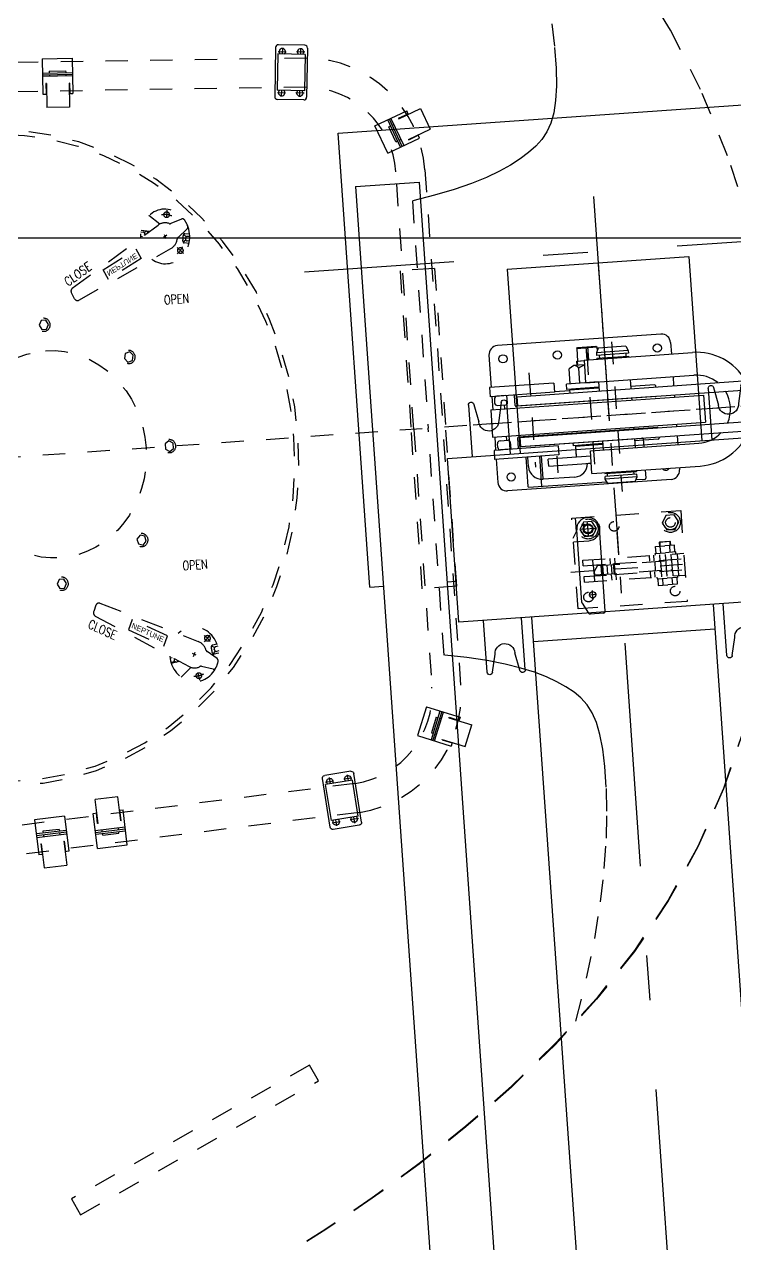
# Model space of a CAD drawing. Header units: millimetres. Extents: x -4 to 3776, y -4 to 4079.
# Drawn here: x 471.82 to 475, y 392.61 to 398.05 of the extents above; entities that cross this region are included whole.
import ezdxf
from ezdxf import colors
from ezdxf.entities.mleader import LeaderData, LeaderLine
from ezdxf.math import Vec2, Vec3

# ---------------------------------------------------------------- set-up
doc = ezdxf.new("R2010")
doc.units = ezdxf.units.MM
for name, pattern in [('ACAD_ISO02W100', [15, 12, -3]), ('CEN1', [2, 1, -0.4, 0.2, -0.4]), ('CENTER', [2, 1.25, -0.25, 0.25, -0.25]), ('CENTER2', [1.125, 0.75, -0.125, 0.125, -0.125]), ('HIDDEN2', [0.1875, 0.125, -0.0625]), ('PHANTOM', [2.5, 1.25, -0.25, 0.25, -0.25, 0.25, -0.25])]:
    doc.linetypes.add(name, pattern=pattern)
for name, color, linetype in [('03-input', 3, 'Continuous'), ('05-center', 6, 'CEN1'), ('BK_kedu', 255, 'Continuous')]:
    doc.layers.add(name, color=color, linetype=linetype)
doc.styles.add('ROMANC', font='ROMANC.shx', dxfattribs={"width": 0.8, "bigfont": 'HZDX.shx'})
doc.styles.get("Standard").update_dxf_attribs({"font": 'arial.ttf'})

# ---------------------------------------------------------------- blocks, each defined once
blk = doc.blocks.new('pipe support-p')
at = {"layer": '03-input', "color": 0, "linetype": 'Continuous'}
for p, q in [((-30, 32), (-30, 3)), ((-27, 35), (27, 35)), ((-26.8465131942321, 27.5), (-20, 27.5)), ((-22.5, 32.16772810541443), (-22.5, 23.20107844975428)), ((-20, 32.5), (-20, 2.5)), ((-20, 32.5), (20, 32.5)), ((20, 32.5), (20, 2.5)), ((26.84651319423574, 27.5), (20, 27.5)), ((22.5, 32.16772810541443), (22.5, 23.20107844975428)), ((30, 32), (30, 3)), ((-27, 0), (27, 0)), ((-26.8465131942321, 7.5), (-20, 7.5)), ((-22.5, 2.832271894585574), (-22.5, 11.798921550253)), ((-20, 2.5), (20, 2.5)), ((26.84651319423574, 7.5), (20, 7.5)), ((22.5, 2.832271894585574), (22.5, 11.798921550253))]:
    blk.add_line(p, q, dxfattribs=at)
for centre, radius, start, end in [((-27, 32), 3, 90, 180), ((-22.5, 27.5), 3.5, 44.41530859717057, 315.5846914028294), ((22.5, 27.5), 3.5, 224.4153085971706, 135.5846914028294), ((27, 32), 3, 0, 90), ((-27, 3), 3, 180, 270), ((-22.5, 7.5), 3.5, 44.41530859717057, 315.5846914028294), ((22.5, 7.5), 3.5, 224.4153085971706, 135.5846914028294), ((27, 3), 3, 270, 0)]:
    blk.add_arc(centre, radius, start, end, dxfattribs=at)
blk = doc.blocks.new('A$C4EFE2257')
at = {"layer": '03-input', "color": 0, "linetype": 'Continuous'}
for p, q in [((4.00000084621206, 27.13407377918156), (4.00000084621206, 53.63284314425255)), ((29.00000084621206, 53.63284314425255), (4.00000084621206, 53.63284314425255)), ((29.00000084621206, 27.13407377918156), (29.00000084621206, 53.63284314425255)), ((8.462120604235679e-07, 38.70726038193425), (4.00000084621206, 38.70726038193425)), ((8.462120604235679e-07, -5.991061698296107e-06), (8.462120604235679e-07, 38.70726038193425)), ((3.50000084621206, 27.13407377918156), (3.50000084621206, 38.70726038193425)), ((4.00000084621206, 27.13407377918156), (3.50000084621206, 27.13407377918156)), ((29.00000084621206, 38.70726038193425), (33.00000084621206, 38.70726038193425)), ((29.50000084621206, 27.13407377918065), (29.00000084621206, 27.13407377918065)), ((29.50000084621206, 27.13407377918065), (29.50000084621206, 38.70726038193425)), ((33.00000084621206, -5.991061698296107e-06), (33.00000084621206, 38.70726038193425)), ((33.00000084621206, 19.49998023818989), (8.462120604235679e-07, 19.49998023818989)), ((8.462120604235679e-07, 17.58276871538692), (33.00000084621183, 17.58276871538692)), ((8.462120604235679e-07, 15.58276871538692), (33.00000084621183, 15.58276871538692)), ((7.50000084621206, 17.58276871538692), (7.500000846211833, 19.49998023818989)), ((7.500000846211833, 13.58276871538692), (7.500000846211833, 15.58276871538692)), ((7.500000846211833, 13.58276871538692), (25.50000084621183, 13.58276871538692)), ((25.50000084621183, 17.58276871538692), (25.50000084621183, 19.49998023818989)), ((25.50000084621183, 13.58276871538692), (25.50000084621183, 15.58276871538692)), ((8.462120604235679e-07, -5.991061698296107e-06), (33.00000084621206, -5.991061698296107e-06))]:
    blk.add_line(p, q, dxfattribs=at)
blk = doc.blocks.new('hook-b')
at = {"layer": '03-input', "color": 0, "linetype": 'Continuous'}
for p, q in [((192.314045532672, 85), (12.31404134821423, 85)), ((192.3140455326757, 84.99999999999636), (12.31404134821423, 84.99999999999636)), ((2.314041348214232, 74.99999999999636), (2.314041348214232, 39.50000000000182)), ((98.97912000494034, 75.8499999999949), (99.97912000494034, 76.8499999999949)), ((98.97912000494034, 75.8499999999949), (98.97912000494034, 61.84999999999854)), ((98.97912000494034, 75.8499999999949), (121.0207505652834, 75.8499999999949)), ((99.97912000494034, 76.8499999999949), (120.0207505652834, 76.84999999999854)), ((108.9999352851119, 76.8499999999949), (108.9999352851119, 62.49999999999272)), ((110.9999352851119, 76.84999999999854), (110.9999352851119, 62.49999999999454)), ((120.0207505652834, 76.84999999999854), (121.0207505652834, 75.84999999999854)), ((122.629296683328, 74.49999999999636), (120.2292966833302, 69.50000000000182)), ((120.2292966833302, 69.50000000000182), (120.2292966833302, 66.5)), ((155.2292966833302, 69.50000000000182), (120.2292966833302, 69.50000000000182)), ((121.0207505652834, 75.84999999999854), (121.0207505652834, 71.14886225407281)), ((152.8292966833287, 74.49999999999818), (122.6292966833316, 74.49999999999818)), ((152.8292966833287, 74.49999999999818), (155.2292966833302, 69.50000000000182)), ((155.2292966833302, 69.50000000000182), (155.2292966833302, 66.50000000000182)), ((202.3140455326757, 74.99999999999636), (202.3140455326757, 62.49999999999454)), ((94.41147801698753, 57.14991900137647), (89.21532559428306, 54.14991900137647)), ((89.21532559428306, 37.49991900137684), (89.21532559428306, 54.14991900137647)), ((106.1060190200842, 57.14991900137466), (94.41147801698753, 57.14991900137466)), ((97.99993528511186, 61.84999999999854), (106.1060190200842, 61.84999999999854)), ((97.99993528511186, 57.14991900137466), (97.99993528511186, 61.84999999999854)), ((98.99993528511186, 57.14991900137466), (98.99993528511186, 61.84999999999854)), ((99.60763043969564, 37.49991900137502), (99.60763043969564, 54.14991900137647)), ((99.99993528511186, 61.84999999999854), (106.1060190200878, 61.84999999999854)), ((106.1060190200878, 62.49999999999454), (225.4093379683509, 62.49999999999818)), ((106.1060190200878, 62.49999999999454), (106.1060190200878, 37.49999999999818)), ((155.2292966833302, 66.50000000000182), (120.2292966833302, 66.5)), ((120.2292966833265, 63.49999999999818), (120.2292966833229, 62.49999999999454)), ((120.2292966833265, 63.49999999999818), (155.2292966833302, 63.49999999999091)), ((123.0392199801172, 66.50000000000364), (123.0392199801172, 63.50000000000182)), ((152.2292966833302, 66.50000000000364), (152.2292966833302, 63.50000000000182)), ((155.2292966833302, 63.50000000000182), (155.2292966833302, 62.49999999999636)), ((71.32318699267125, 39.50000000000182), (0.5266343605726433, 39.50000000000364)), ((0.5266343605726433, 39.50000000000364), (0.5266343605726433, 29.50000000000364)), ((71.32318699267125, 29.5), (0.5266343605726433, 29.50000000000364)), ((2.314041348214232, 29.50000000000182), (2.314041348214232, 15)), ((17.37719708510849, 29.50000000000364), (7.833262738447957, 29.50000000000364)), ((18.89704404769509, 21.50000000000364), (18.89704404769509, 29.50000000000364)), ((27.31404134821423, 18.00000000000364), (27.31404134821787, 29)), ((29.81404134822151, 27.5), (303.3312953662753, 27.5)), ((29.81404134822151, 27.5), (29.81404134821787, 17.50000000000182)), ((71.32318699267125, 39.50000000000182), (71.32318699266762, 29.5)), ((87.99993528511186, 29.99999999999818), (71.32318699266762, 29.99999999999818)), ((120.2292966833156, 37.49991900137502), (84.99993528511186, 37.49991900137684)), ((84.99993528511186, 31.49991900137502), (84.99993528511186, 37.49991900137502)), ((120.229296683312, 31.49991900137684), (84.99993528511186, 31.49991900137684)), ((120.2292966833083, 30.49999999999818), (87.99993528511186, 30.49999999999636)), ((87.99993528511186, 30.49999999999636), (87.99993528511186, 27.49999999999636)), ((93.99993528511186, 31.49991900137684), (120.2292966833083, 31.49991900137684)), ((93.99993528511186, 31.49991900137684), (93.9999352851155, 30.49999999999818)), ((106.1060190200878, 37.49999999999818), (225.4093379683509, 37.5)), ((120.2292966833156, 37.49999999999818), (120.2292966833083, 27.5)), ((155.2292966833229, 37.49999999999818), (155.2292966833193, 27.5)), ((181.3140413482179, 30), (155.2292966833229, 30)), ((182.3140413482179, 29), (182.3140413482142, 27.5)), ((202.3140455326757, 37.49999999999818), (202.3140455326757, 27.50000000000182)), ((303.3312953662753, 27.5), (303.3312953662753, 17.5)), ((-3.637978807091713e-12, 15), (234.3879185086298, 15)), ((-3.637978807091713e-12, 15), (0, -14.99999999999818)), ((4.833262738447957, 26.50000000000364), (4.833262738440681, 22.50000000000364)), ((7.833262738440681, 19.50000000000364), (16.89704404769509, 19.50000000000364)), ((15.08678740672622, 19.50000000000364), (15.08678740672622, 15)), ((181.3140413482142, 17), (28.31404134821423, 17.00000000000364)), ((181.3140413482142, 17), (28.31404134821423, 17.00000000000364)), ((29.81404134821787, 17.50000000000182), (303.3312953662753, 17.5)), ((155.2292966833193, 17.50000000000364), (155.2292966833193, 15.00000000000182)), ((202.3140455326757, 17.50000000000182), (202.3140455326757, 15.00000000000182)), ((234.3879185086298, 15), (234.3879185086298, -15)), ((0, -14.99999999999818), (234.3879185086298, -15)), ((2.314041348214232, -14.99999999999818), (2.314041348214232, -29.5)), ((4.833262738447957, -26.50000000000364), (4.833262738440681, -22.50000000000364)), ((7.833262738440681, -19.50000000000364), (16.89704404769509, -19.50000000000364)), ((15.08678740672985, -14.99999999999818), (15.08678740672985, -19.50000000000182)), ((18.89704404769509, -21.50000000000364), (18.89704404769509, -29.50000000000364)), ((27.31404134821423, -18.00000000000364), (27.31404134821787, -29)), ((181.3140413482142, -17), (28.31404134821423, -17.00000000000364)), ((181.3140413482142, -17), (28.31404134821423, -17.00000000000364)), ((29.81404134822151, -17.50000000000182), (303.3312953662753, -17.49999999999818)), ((29.81404134822151, -17.50000000000182), (29.81404134821787, -27.50000000000364)), ((155.229296683312, -14.99999999999818), (155.2292966833083, -17.49999999999818)), ((202.3140455326757, -14.99999999999818), (202.3140455326757, -17.5)), ((303.3312953662753, -17.49999999999818), (303.3312953662753, -27.50000000000182)), ((71.32318699267125, -29.50000000000364), (0.5266343605726433, -29.5)), ((0.5266343605726433, -29.5), (0.5266343605726433, -39.5)), ((71.32318699267125, -39.50000000000182), (0.5266343605726433, -39.50000000000364)), ((2.314041348214232, -39.50000000000364), (2.314041348214232, -65)), ((17.37719708510849, -29.50000000000364), (7.833262738447957, -29.50000000000364)), ((29.81404134821787, -27.50000000000364), (303.3312953662753, -27.50000000000182)), ((34.81404134821787, -39.50000000000364), (34.81404134821787, -71.70000000000073)), ((35.61404134821714, -27.50000000000182), (164.0140413482186, -27.50000000000182)), ((37.06367912231144, -50), (37.06367912231144, -39.50000000000364)), ((49.81404134821787, -39.50000000000364), (49.81404134821787, -72.50000000000182)), ((71.32318699267125, -29.50000000000182), (71.32318699267125, -39.50000000000182)), ((87.99993528511186, -30.50000000000364), (87.99993528511186, -27.50000000000364)), ((120.2292966832792, -30.50000000000364), (87.99993528511186, -30.50000000000364)), ((89.99993528511186, -31.15000000000146), (120.2292966832792, -31.15000000000327)), ((89.99993528511186, -31.15000000000146), (89.99993528511186, -42.15000000000146)), ((89.99993528511186, -31.15000000000146), (89.99993528511186, -43.15000000000146)), ((93.99993528511186, -30.50000000000182), (93.99993528511186, -31.15000000000327)), ((106.1060190200878, -37.5), (225.4093379683618, -37.5)), ((106.1060190200878, -62.50000000000364), (106.1060190200878, -37.5)), ((120.2292966832829, -27.50000000000182), (120.2292966832792, -37.5)), ((155.2292966833083, -27.50000000000182), (155.2292966833083, -37.5)), ((181.3140413482142, -30), (155.2292966833083, -30)), ((164.8140413482179, -28.30000000000109), (164.8140413482179, -37.5)), ((182.3140413482142, -27.50000000000364), (182.3140413482142, -29)), ((202.3140455326757, -27.50000000000364), (202.3140455326757, -37.50000000000182)), ((106.1060190200878, -43.15000000000146), (59.20084918127031, -43.15000000000146)), ((59.20084918127031, -51.15000000000146), (59.20084918127031, -43.15000000000146)), ((59.20084918127031, -51.15000000000146), (106.1060190200915, -51.14999999999964)), ((69.18799789806872, -58.95605574205365), (69.18799789806872, -40.55206994677246)), ((106.1060190200878, -51.15000000000146), (99.99993528511186, -51.15000000000146)), ((87.06367912231144, -65), (52.06367912231144, -65)), ((106.1060190200878, -62.50000000000364), (225.4093379683618, -62.50000000000182)), ((120.2292966832647, -62.50000000000364), (120.2292966832647, -63.5)), ((120.2292966832647, -63.5), (155.2292966832974, -63.49999999999091)), ((120.2292966833302, -69.50000000000182), (120.2292966833302, -66.5)), ((155.2292966833302, -66.50000000000182), (120.2292966833302, -66.5)), ((123.0392199801172, -66.50000000000364), (123.0392199801172, -63.50000000000182)), ((152.2292966833302, -66.50000000000364), (152.2292966833302, -63.50000000000182)), ((155.2292966833011, -62.50000000000364), (155.2292966832974, -63.49999999999091)), ((155.2292966833302, -69.50000000000182), (155.2292966833302, -66.50000000000182)), ((164.8140413482179, -62.50000000000364), (164.8140413482179, -71.70000000000073)), ((202.3140455326757, -62.50000000000364), (202.3140455326757, -65)), ((192.3140455326757, -75), (12.31404134821423, -75)), ((35.61404134821714, -72.50000000000182), (121.6692966833325, -72.50000000000182)), ((122.629296683328, -74.49999999999636), (120.2292966833302, -69.50000000000182)), ((155.2292966833302, -69.50000000000182), (120.2292966833302, -69.50000000000182)), ((152.8292966833287, -74.49999999999818), (122.6292966833316, -74.49999999999818)), ((152.8292966833287, -74.49999999999818), (155.2292966833302, -69.50000000000182)), ((153.7892966833278, -72.50000000000182), (164.0140413482186, -72.50000000000182))]:
    blk.add_line(p, q, dxfattribs=at)
at = {"layer": '03-input', "color": 0, "linetype": 'CENTER'}
for p, q in [((137.7292966833302, 80.45653313166804), (137.7292966833156, -84.23717798167672)), ((109.9999352851119, -52.24775181387304), (109.9999352851119, 77.8246253484831)), ((44.76992344760947, 52.7239251710489), (44.76992344760947, -51.12295016588723)), ((-20.53902839321017, 0), (315.2093335145437, 0))]:
    blk.add_line(p, q, dxfattribs=at)
at = {"layer": '03-input', "color": 0, "linetype": 'ACAD_ISO02W100'}
blk.add_line((51.81404134822151, -39.50000000000364), (51.81404134821787, -72.50000000000182), dxfattribs=at)
at = {"layer": '03-input', "color": 0, "linetype": 'Continuous'}
for centre in [(17.31404134821423, 69.99999999999636), (77.31404134821423, 69.99999999999636), (187.3140455326757, 69.99999999999636), (17.31404134821423, -60)]:
    blk.add_circle(centre, 4.5, dxfattribs=at)
for centre, radius, start, end in [((12.31404134821423, 74.99999999999636), 10, 90, 180), ((192.3140455326757, 74.99999999999636), 10, 0, 90), ((94.41147801698753, 51.14991900137466), 6.000000000000568, 29.99999999995821, 90), ((109.9999352851082, 37.64991900137102), 19.5000000000043, 101.5187155150603, 122.2042275039485), ((225.4093379683618, -1.818989403545856e-12), 62.5, 26.10388113733993, 90), ((7.833262738444319, 26.50000000000364), 3, 90, 180), ((28.31404134821787, 29), 1, 149.9999999998473, 180), ((181.3140413482179, 29), 1, 0, 90), ((225.4093379683618, 0), 37.5, 47.16657193395233, 90), ((7.833262738440681, 22.50000000000364), 3, 180, 270), ((16.89704404769145, 21.50000000000364), 2, 270, 0), ((28.31404134821423, 18.00000000000364), 1, 180, 270), ((181.3140413482142, 18), 1, 270, 330.0000000002223), ((225.4093379683618, 0), 37.5, 332.1818607153156, 27.81813928468435), ((225.4093379683618, -1.818989403545856e-12), 62.5, 343.739795291638, 16.26020470836198), ((7.833262738440681, -22.50000000000364), 3, 90, 180), ((7.833262738444319, -26.50000000000364), 3, 180, 270), ((16.89704404769145, -21.50000000000364), 2, 0, 90), ((28.31404134821423, -18.00000000000364), 1, 90, 180), ((181.3140413482179, -18), 1, 29.99999999995821, 90), ((28.31404134821787, -29.00000000000546), 1, 180, 210.0000000001527), ((164.0140413482186, -28.30000000000109), 0.8, 0, 90), ((181.3140413482142, -29), 1, 270, 0), ((225.4093379683618, 0), 37.5, 270, 312.8334280660476), ((225.4093379683618, -1.818989403545856e-12), 62.5, 270, 333.89611886266), ((52.06367912231144, -50), 15, 180, 270), ((87.06367912231144, -50), 15, 270, 355.603008952782), ((12.31404134821423, -65), 10, 180, 270), ((187.3140455326757, -60), 4.5, 213.7489885960005, 326.2510114039995), ((192.3140455326757, -65), 10, 270, 0), ((35.61404134821714, -71.70000000000073), 0.8, 180, 270), ((164.0140413482186, -71.70000000000073), 0.8, 270, 0)]:
    blk.add_arc(centre, radius, start, end, dxfattribs=at)
blk = doc.blocks.new('牵板A')
at = {"layer": '03-input', "color": 0, "linetype": 'CENTER2'}
for p, q in [((1063.431939478774, 387.9955075684092), (1063.431939478774, 402.0583715288184)), ((1070.954883284302, 395.0269395486129), (1055.908995673247, 395.0269395486129)), ((1067.822259218121, 322.5269395486129), (1059.041619739428, 322.5269395486129)), ((1063.431939478774, 317.9988419130867), (1063.431939478774, 327.0550371841408))]:
    blk.add_line(p, q, dxfattribs=at)
at = {"layer": '03-input', "color": 0, "linetype": 'Continuous'}
for p, q in [((1050.931939478774, 315.0311747086806), (1050.931939478774, 395.0269395486129)), ((1075.931939478774, 303.5269395486129), (1075.931939478774, 395.0269395486129)), ((1051.17099727893, 314.0829750626098), (1057.365585442043, 302.5787399025438)), ((1073.931939478774, 301.5269395486129), (1059.126527641887, 301.5269395486129))]:
    blk.add_line(p, q, dxfattribs=at)
for centre, radius in [((1063.431939478775, 395.0269395486129), 5.5), ((1063.431939478775, 322.5269395486129), 3.5)]:
    blk.add_circle(centre, radius, dxfattribs=at)
for centre, radius, start, end in [((1063.431939478775, 395.0269395486129), 12.5, 7.016477563892661e-15, 180), ((1052.931939478775, 315.0311747086807), 2, 180, 208.3007557660326), ((1059.126527641887, 303.5269395486129), 2, 208.3007557660326, 270), ((1073.931939478775, 303.5269395486129), 2, 270, 7.016477563892661e-15)]:
    blk.add_arc(centre, radius, start, end, dxfattribs=at)
blk = doc.blocks.new('A$C2694431E')
at = {"layer": '03-input', "color": 0, "linetype": 'PHANTOM'}
for p, q in [((5441.325706198579, 1565.083090290951), (2918.902729581925, 1701.584610704158)), ((5438.642622561194, 1533.195772087725), (2916.219645945239, 1669.697292500874)), ((5530.257986195502, 1149.907527091214), (5530.257986195968, 1433.547902702412)), ((5562.257986195851, 1433.54790270247), (5562.257986195851, 1149.907527091331)), ((5276.413707948523, 1409.156089417462), (5275.32705305214, 1401.247726822447)), ((5166.812443628442, 1330.904960151995), (5265.789575023693, 1393.520081099588)), ((5267.5664106576, 1394.461787649489), (5256.285105506657, 1404.497038527334)), ((5291.919707177323, 1398.256072828022), (5279.53699346853, 1394.195026801026)), ((5546.098099238123, 1400.48827501043), (5546.09809923789, 1150.488275010488)), ((5245.537118117907, 1382.528891763941), (5247.8069122507, 1382.143851170491)), ((5246.216277428204, 1387.471618385869), (5248.796631514444, 1387.033895398374)), ((5255.66760130378, 1387.229789665493), (5246.52647943655, 1388.780460247246)), ((5249.942219051765, 1386.289787113259), (5252.518809578847, 1387.763940589852)), ((5255.732043118333, 1387.157464121352), (5255.66760130378, 1387.229789665493)), ((5274.491338915774, 1381.596715917345), (5270.457828984014, 1379.379834103747)), ((5271.476987133501, 1382.729113861453), (5273.472180766053, 1378.247436159523)), ((5296.984670069767, 1386.878965919139), (5286.565358727006, 1378.407652908005)), ((5295.538465171587, 1378.55498622969), (5292.931611955515, 1381.411908677605)), ((5299.471151796868, 1380.96660089487), (5294.338848472922, 1381.837228362332)), ((5172.885934411548, 1317.262460609141), (5277.740127619938, 1366.676308027992)), ((5202.0728065148, 1348.656891147257), (5239.482730364893, 1369.217985884403)), ((5239.482730364893, 1369.217985884403), (5244.391831952846, 1358.190980400017)), ((5295.006948847789, 1374.686762907717), (5291.751622212003, 1372.824281839479)), ((5298.112833176972, 1371.081147651072), (5292.980529852794, 1371.951775118592)), ((5298.732890471583, 1373.504931635223), (5296.152536385343, 1373.94265462266)), ((5299.41204978188, 1378.447658257035), (5296.831695695175, 1378.885381244589)), ((5244.391831952846, 1358.190980400017), (5206.981908103218, 1337.629885662813)), ((5206.981908103218, 1337.629885662813), (5202.0728065148, 1348.656891147257)), ((5168.436833476182, 1319.154853574059), (5165.466288539115, 1325.827401437506)), ((5527.257986195735, 1324.907527091214), (5527.2579861962, 1149.907527091273)), ((5565.257986195502, 1324.907527091214), (5527.257986195735, 1324.907527091214)), ((5565.257986195502, 1324.907527091214), (5565.257986195851, 1149.907527091273)), ((5744.939206686686, 1316.639542895136), (5744.939206686686, 954.6554084930685)), ((5130.167318488355, 1297.98827501043), (5127.569242276833, 1292.988275010488)), ((5127.569242276833, 1292.988275010488), (5130.167318488355, 1287.98827501043)), ((5135.363470911048, 1297.988275010488), (5130.167318488355, 1297.98827501043)), ((5130.167318488355, 1287.98827501043), (5135.363470911165, 1287.98827501043)), ((5137.961547122337, 1292.98827501043), (5135.363470911048, 1297.988275010488)), ((5135.363470911165, 1287.98827501043), (5137.961547122337, 1292.98827501043)), ((5219.777604772709, 1255.333474234212), (5218.432741564582, 1249.756698875979)), ((5218.432741564582, 1249.756698875979), (5222.106976178708, 1245.674215971318)), ((5224.796702595195, 1256.827766687842), (5219.777604772709, 1255.333474234212)), ((5222.106976178708, 1245.674215971318), (5227.126074001193, 1247.168508424889)), ((5228.47093720932, 1252.745283783239), (5224.796702595195, 1256.827766687842)), ((5227.126074001193, 1247.168508424889), (5228.47093720932, 1252.745283783239)), ((5261.01539469976, 1156.26177770237), (5256.515394700109, 1153.375026356371)), ((5256.515394700109, 1153.375026356371), (5256.51539469976, 1147.601523664547)), ((5265.515394699643, 1153.375026356429), (5261.01539469976, 1156.26177770237)), ((5265.515394699876, 1147.601523664547), (5265.515394699643, 1153.375026356429)), ((5256.51539469976, 1147.601523664547), (5261.015394699993, 1144.714772318548)), ((5261.015394699993, 1144.714772318548), (5265.515394699876, 1147.601523664547)), ((5527.257986195851, 974.9075270912726), (5527.2579861962, 1149.907527091273)), ((5530.257986195502, 1149.907527091214), (5530.257986195968, 866.2671514800168)), ((5546.098099237774, 900.488275010488), (5546.09809923789, 1150.488275010488)), ((5562.257986195618, 866.2671514799586), (5562.257986195851, 1149.907527091331)), ((5565.257986195618, 974.9075270912144), (5565.257986195851, 1149.907527091273)), ((5222.106976178824, 1055.302334049717), (5218.432741564466, 1051.219851144997)), ((5218.432741564466, 1051.219851144997), (5219.777604772593, 1045.643075786822)), ((5219.777604772593, 1045.643075786822), (5224.796702595195, 1044.148783333192)), ((5227.126074001193, 1053.808041596028), (5222.106976178824, 1055.302334049717)), ((5224.796702595195, 1044.148783333192), (5228.47093720932, 1048.231266237795)), ((5228.47093720932, 1048.231266237795), (5227.126074001193, 1053.808041596028)), ((5696.501489964081, 1040.745967655384), (5816.50148996443, 1040.745967655326)), ((5696.50148996443, 940.745967655268), (5696.501489964081, 1040.745967655384)), ((5700.501489964081, 1025.94596765528), (5700.501489964081, 1040.745967655268)), ((5816.50148996443, 1040.745967655326), (5816.501489964081, 940.7459676553262)), ((5696.501489964197, 1018.745967655384), (5700.501489964081, 1025.94596765528)), ((5130.167318488355, 1012.988275010488), (5127.569242276833, 1007.98827501043)), ((5127.569242276833, 1007.98827501043), (5130.167318488122, 1002.98827501043)), ((5135.363470910816, 1012.98827501043), (5130.167318488355, 1012.988275010488)), ((5137.961547122337, 1007.98827501043), (5135.363470910816, 1012.98827501043)), ((5135.363470910932, 1002.988275010488), (5137.961547122337, 1007.98827501043)), ((5696.501489964081, 1014.745967655326), (5713.501489964197, 1014.745967655268)), ((5130.167318488122, 1002.98827501043), (5135.363470910932, 1002.988275010488)), ((5705.501489963848, 993.745967655268), (5816.501489963965, 993.745967655268)), ((5705.501489964314, 987.7459676553262), (5705.501489963848, 993.745967655268)), ((5735.501489964081, 987.745967655268), (5735.501489963965, 993.7459676553262)), ((5740.501489964197, 987.745967655268), (5740.501489964081, 993.745967655268)), ((5778.621981580392, 987.745967655268), (5778.621981580742, 993.745967655268)), ((5783.491026034695, 987.7459676553262), (5783.491026034579, 993.7459676553262)), ((5809.511953893467, 987.745967655268), (5809.511953893118, 993.745967655268)), ((5168.436833476415, 981.8216964469175), (5165.466288539348, 975.1491485834122)), ((5172.885934411432, 983.7140894117765), (5277.740127619705, 934.3002419929835)), ((5705.501489964314, 987.7459676553262), (5738.501489964081, 987.7459676553262)), ((5716.501489964197, 987.7459676553262), (5716.501489964197, 975.7459676553262)), ((5721.061459843768, 986.7459676553262), (5717.061459843651, 980.745967655268)), ((5717.061459843651, 980.745967655268), (5717.061459843535, 976.745967655268)), ((5721.061459843768, 986.7459676553262), (5809.001489964314, 986.745967655268)), ((5724.729438866721, 986.745967655268), (5724.729438866838, 976.745967655268)), ((5726.653621638427, 986.745967655268), (5726.65362163831, 976.745967655268)), ((5738.501489964081, 987.7459676553262), (5738.501489964081, 975.745967655268)), ((5739.501489964081, 987.745967655268), (5816.501489964081, 987.745967655268)), ((5739.501489964081, 987.745967655268), (5739.501489963848, 975.7459676553262)), ((5790.501489963965, 987.745967655268), (5790.501489964314, 986.7459676553262)), ((5791.001489964314, 987.7459676553262), (5791.001489963965, 986.745967655268)), ((5802.001489964081, 987.7459676553262), (5802.001489964197, 986.7459676553262)), ((5802.501489963965, 987.7459676553262), (5802.501489964314, 986.745967655268)), ((5809.001489964314, 986.745967655268), (5809.001489964081, 976.7459676553262)), ((5166.812443628209, 970.0715898689814), (5265.789575023693, 907.4564689214458)), ((5565.257986195618, 974.9075270912144), (5527.257986195851, 974.9075270912726)), ((5705.501489964081, 975.745967655268), (5738.501489964081, 975.745967655268)), ((5705.501489964197, 969.745967655268), (5705.501489964081, 975.745967655268)), ((5705.501489964197, 969.745967655268), (5816.501489964197, 969.745967655268)), ((5717.061459843535, 976.745967655268), (5809.001489964081, 976.7459676553262)), ((5735.501489964081, 975.745967655268), (5735.501489964081, 969.745967655268)), ((5739.501489963848, 975.7459676553262), (5816.501489964314, 975.7459676553262)), ((5740.50148996443, 975.745967655268), (5740.501489964081, 969.7459676553262)), ((5778.621981580509, 969.745967655268), (5778.621981580392, 975.7459676553262)), ((5783.491026034579, 969.745967655268), (5783.491026034928, 975.7459676553262)), ((5790.501489964197, 975.745967655268), (5790.501489964314, 976.745967655268)), ((5791.001489964197, 975.745967655268), (5791.001489964081, 976.745967655268)), ((5802.001489964314, 975.745967655268), (5802.001489963965, 976.745967655268)), ((5802.501489963965, 975.745967655268), (5802.501489964081, 976.745967655268)), ((5809.51195389335, 969.7459676553262), (5809.5119538937, 975.745967655268)), ((5206.981908103218, 963.3466643580468), (5202.072806514567, 952.3196588737192)), ((5202.072806514567, 952.3196588737192), (5239.48273036466, 931.7585641365149)), ((5244.391831952962, 942.7855696209008), (5206.981908103218, 963.3466643580468)), ((5239.48273036466, 931.7585641365149), (5244.391831952962, 942.7855696209008)), ((5816.501489964081, 940.7459676553262), (5696.50148996443, 940.745967655268)), ((5295.006948847789, 926.2897871132009), (5291.751622212352, 928.1522681814386)), ((5298.112833177089, 929.8954023698461), (5292.980529852677, 929.0247749023838)), ((5298.7328904717, 927.4716183858109), (5296.152536385111, 927.0338953983155)), ((5245.537118117907, 918.4476582570351), (5247.806912250933, 918.8326988504268)), ((5246.216277427855, 913.5049316351651), (5248.796631514444, 913.9426546225441)), ((5255.667601304012, 913.7467603554833), (5246.526479436201, 912.1960897737299)), ((5249.942219051998, 914.6867629076005), (5252.51880957908, 913.2126094311243)), ((5255.732043118333, 913.8190858995658), (5255.667601304012, 913.7467603554833)), ((5274.491338915541, 919.3798341036891), (5270.457828983781, 921.5967159172869)), ((5271.476987133967, 918.247436159465), (5273.472180766053, 922.7291138613946)), ((5296.984670069884, 914.0975841018371), (5286.565358727006, 922.568897112913)), ((5295.538465171587, 922.4215637912275), (5292.931611955515, 919.5646413433715)), ((5299.471151797217, 920.009949126048), (5294.338848472806, 919.1393216585857)), ((5299.41204978188, 922.5288917638245), (5296.831695695291, 922.0911687764456)), ((5267.5664106576, 906.5147623714874), (5256.285105506657, 896.4795114937588)), ((5276.413707948173, 891.8204606035142), (5275.327053052257, 899.7288231985294)), ((5291.919707176858, 902.7204771928955), (5279.536993468413, 906.7815232198918)), ((5870.537428751937, 800.3053554705693), (5842.085985072656, 732.5884708624799)), ((5438.642622561427, 766.6192820947035), (2916.219645945122, 630.1177616817295)), ((5441.325706198346, 734.731963891536), (2918.902729582158, 598.2304434783873)), ((5842.085985072656, 732.5884708624799), (5809.587482453906, 670.8513905248255)), ((5809.587482453906, 670.8513905248255), (5772.930649136659, 614.1182475374662)), ((5772.930649136659, 614.1182475374662), (5732.004213362234, 561.4131749802036)), ((5732.004213362234, 561.4131749802036), (5686.860162232886, 511.9267370065209)), ((5686.860162232886, 511.9267370065209), (5638.203518292285, 465.5152220636955)), ((5638.203518292285, 465.5152220636955), (5586.902562943404, 422.2013496729196)), ((5586.902562943404, 422.2013496729196), (5533.825577589683, 382.0078393550939)), ((5533.825577589683, 382.0078393550939), (5479.840843635611, 344.9574106312939)), ((5479.840843635611, 344.9574106312939), (5425.816642484162, 311.0727830223041)), ((5425.816642484162, 311.0727830223041), (5372.621255538776, 280.3766760493745)), ((5372.621255538776, 280.3766760493745), (5321.122964203241, 252.8918092335225))]:
    blk.add_line(p, q, dxfattribs=at)
at = {"layer": '03-input', "color": 0, "linetype": 'CENTER'}
for p, q in [((5284.664335562848, 1367.554005335667), (5291.284782152507, 1360.529199230135)), ((5713.501489964081, 1021.056360579038), (5713.501489964197, 1034.435574731557)), ((5284.664335562964, 933.4225446853088), (5291.284782152274, 940.4473507908406))]:
    blk.add_line(p, q, dxfattribs=at)
at = {"layer": '03-input', "color": 0, "linetype": 'Continuous'}
for p, q in [((5791.001489964197, 1007.979551596218), (5790.501489964197, 1007.479551596276)), ((5790.501489964197, 1007.479551596276), (5790.501489964197, 1003.245967655268)), ((5802.501489964197, 1007.479551596218), (5790.501489964197, 1007.479551596276)), ((5791.001489964197, 1007.979551596218), (5802.001489963965, 1007.979551596276)), ((5791.001489964197, 1007.979551596218), (5791.001489963848, 1003.245967655384)), ((5802.001489963965, 1007.979551596276), (5802.001489963965, 1003.245967655268)), ((5802.001489963965, 1007.979551596276), (5802.501489964197, 1007.479551596218)), ((5802.501489964197, 1007.479551596218), (5802.501489964197, 1003.245967655326)), ((5785.251489964081, 995.745967655268), (5796.501489964197, 995.745967655268)), ((5785.251489964314, 993.745967655268), (5785.251489964081, 995.745967655268)), ((5786.10918511881, 1003.245967655268), (5796.501489964081, 1003.245967655326)), ((5786.109185118694, 995.745967655268), (5786.10918511881, 1003.245967655268)), ((5791.305337541271, 995.745967655268), (5791.305337541271, 1003.245967655326)), ((5806.893794809817, 1003.245967655268), (5796.501489964081, 1003.245967655326)), ((5807.751489964081, 995.745967655268), (5796.501489964197, 995.745967655268)), ((5801.697642387007, 995.7459676553262), (5801.697642386775, 1003.245967655326)), ((5806.893794809468, 995.745967655268), (5806.893794809817, 1003.245967655268)), ((5807.751489964081, 993.745967655268), (5807.751489964081, 995.745967655268)), ((5785.251489963848, 969.745967655268), (5785.251489964081, 967.745967655268)), ((5785.251489964081, 967.745967655268), (5796.501489964197, 967.7459676553262)), ((5786.109185118694, 967.7459676553262), (5786.109185118577, 960.2459676553262)), ((5791.305337541737, 967.745967655268), (5791.305337541387, 960.245967655268)), ((5807.751489964081, 967.745967655268), (5796.501489964197, 967.7459676553262)), ((5801.697642386658, 967.745967655268), (5801.697642386891, 960.245967655268)), ((5806.893794809468, 967.7459676553262), (5806.893794809585, 960.2459676553262)), ((5807.751489964081, 969.7459676553262), (5807.751489964081, 967.745967655268)), ((5786.109185118577, 960.2459676553262), (5796.501489964081, 960.2459676553262)), ((5806.893794809585, 960.2459676553262), (5796.501489964081, 960.2459676553262))]:
    blk.add_line(p, q, dxfattribs=at)
at = {"layer": '03-input', "color": 0, "linetype": 'HIDDEN2', "ltscale": 0.5}
for p, q in [((5716.501489964197, 987.7459676553262), (5716.501489964081, 993.745967655268)), ((5790.251489963965, 987.745967655268), (5790.251489964081, 993.7459676553262)), ((5802.751489963965, 987.745967655268), (5802.751489964197, 993.7459676553262)), ((5716.501489964197, 975.7459676553262), (5716.501489964081, 969.745967655268)), ((5790.251489964081, 975.745967655268), (5790.251489964197, 969.745967655268)), ((5802.751489963965, 975.7459676553262), (5802.751489964314, 969.745967655268))]:
    blk.add_line(p, q, dxfattribs=at)
at = {"layer": '03-input', "color": 0, "linetype": 'CENTER', "ltscale": 0.5}
for q in [(5796.501489964197, 993.745967655268), (5796.501489963848, 978.4087157227914)]:
    blk.add_line((5796.501489964197, 969.7459676553262), q, dxfattribs=at)
at = {"layer": '03-input', "color": 0, "linetype": 'CENTER2'}
blk.add_line((5691.315265791374, 981.7459676553262), (5822.964672786067, 981.745967655268), dxfattribs=at)
at = {"layer": '03-input', "color": 0, "linetype": 'HIDDEN2'}
for p, q in [((5731.452806984307, 986.745967655268), (5731.452806984191, 976.7459676553262)), ((5736.148581368732, 986.7459676553262), (5736.148581368732, 976.7459676553262)), ((5784.001489964314, 986.745967655268), (5784.001489964314, 976.745967655268)), ((5790.501489964314, 986.7459676553262), (5790.501489964314, 976.745967655268)), ((5802.501489964314, 986.745967655268), (5802.501489964081, 976.745967655268))]:
    blk.add_line(p, q, dxfattribs=at)
at = {"layer": '03-input', "color": 0, "linetype": 'PHANTOM'}
for points in [[(5915.744226324023, 1343.275404217304), (5895.053085249499, 1425.754742267367), (5870.537428751937, 1500.280569550407), (5842.085985072772, 1567.844866267813), (5809.587482453906, 1629.43961262115)], [(5712.573109500459, 1583.750974908529), (5713.750526522053, 1557.528918147844), (5713.711724746972, 1534.818179196445), (5712.709964570939, 1515.597452258517), (5710.766107089119, 1499.514124088397), (5707.842913570697, 1486.13275457808), (5703.903145284858, 1475.017903619737), (5698.909563501715, 1465.734131105244), (5692.824929490103, 1457.845996926713), (5685.612004520139, 1450.918060976139), (5677.233549860772, 1444.514883145632), (5667.617795342347, 1438.28024273162), (5656.554845038569, 1432.174796649255), (5643.800271583488, 1426.238421217946), (5629.109647611622, 1420.510992757161), (5612.238545756205, 1415.032387586543), (5592.942538652918, 1409.84248202556), (5570.977198935696, 1404.981152393681), (5546.098099238123, 1400.48827501043)], [(5870.537428751937, 800.6959804705111), (5842.085985073005, 733.1316837531049), (5809.587482454139, 671.5369373998255), (5772.930649136659, 614.9197612093412), (5732.004213362117, 562.28817498032), (5686.860162233119, 512.8210241158959), (5638.203518292401, 466.3804564387538), (5586.902562943171, 422.9994453761028), (5533.825577589916, 382.7109643552103), (5479.840843635611, 345.5479868031689), (5425.816642483813, 311.5434861474205), (5372.621255538776, 280.7304358151159), (5321.122964203241, 253.1418092335225)], [(5662.531840262702, 489.6007402772666), (5677.545134706423, 535.59876149724), (5689.474049026845, 578.4545913068578), (5698.629943445325, 618.1067086395924), (5705.324178183335, 654.4935924292658), (5709.868113461416, 687.5537216089433), (5712.573109500576, 717.2255751124467), (5713.750526521937, 743.4476318731322), (5713.711724746972, 766.1583708244725), (5712.709964570939, 785.3790977624594), (5710.766107089235, 801.4624259325792), (5707.842913570348, 814.8437954428955), (5703.903145284741, 825.9586464012973), (5698.909563501365, 835.24241891579), (5692.82492949022, 843.1305530942627), (5685.612004519906, 850.0584890448372), (5677.233549860888, 856.4616668754024), (5667.617795342579, 862.6963072893559), (5656.554845038336, 868.8017533717793), (5643.800271583372, 874.7381288030301), (5629.109647611273, 880.4655572638148), (5612.238545756671, 885.9441624344909), (5592.942538653268, 891.134067995532), (5570.97719893523, 895.9953976273537), (5546.098099237774, 900.488275010488)]]:
    blk.add_lwpolyline(points, dxfattribs=at)
for points in [[(5708.882687810459, 1035.626038278046), (5704.263885657187, 1027.626038278046), (5708.882687810576, 1019.626038277987), (5718.12029211747, 1019.626038277987), (5722.739094270975, 1027.626038278046), (5718.120292117703, 1035.626038277987)], [(5799.632687810459, 1036.495967655268), (5795.013885656721, 1028.495967655326), (5799.632687810459, 1020.495967655384), (5808.870292117936, 1020.495967655326), (5813.489094271208, 1028.495967655268), (5808.870292117586, 1036.495967655268)], [(5104.633668321068, 315.3182227006182), (5375.815349999, 443.6166853654431), (5367.279775833478, 461.6581436044071), (5096.098094155081, 333.3596809396404)]]:
    blk.add_lwpolyline(points, close=True, dxfattribs=at)
for centre, radius in [((5713.501489964314, 1027.626038278046), 11), ((5713.501489964314, 1027.626038278046), 8), ((5708.501489964197, 1032.745967655268), 1), ((5713.501489964314, 1027.745967655268), 4.5), ((5742.251489964081, 1028.495967655268), 5.25), ((5804.251489964314, 1028.495967655268), 11), ((5804.251489964314, 1028.495967655268), 8), ((5804.251489964314, 1028.495967655268), 5.25), ((5708.751489964314, 952.995967655268), 5.25), ((5804.251489963965, 952.9959676553262), 5.25)]:
    blk.add_circle(centre, radius, dxfattribs=at)
for centre, radius, start, end in [((5430.257986195851, 1433.547902702529), 132, 359.9999999966649, 85.19031044931543), ((5430.257986195851, 1433.547902702529), 100, 359.9999999966649, 85.19031044931543), ((5713.501489964314, 1027.745967655268), 5, 179.9999999966649, 89.9999999933299), ((5713.501489964314, 1027.745967655268), 13, 269.9999999933299, 89.9999999933299), ((5430.257986195618, 866.2671514799586), 100, 274.8096895573312, 359.9999999966649), ((5430.257986195618, 866.2671514799586), 132, 274.8096895573312, 359.9999999966649)]:
    blk.add_arc(centre, radius, start, end, dxfattribs=at)
for centre, major_axis, ratio, start_param, end_param in [((5078.765394699527, 1150.48827501043), (-1.298960938811432e-13, 359.9999999999997), 0.9000000000014562, 2.440358289011793, 6.984419671757585), ((5078.765394699527, 1150.48827501043), (-1.330185961379013e-13, 354.9999999999993), 0.900000000001457, 2.440358289011794, 6.984419671757585), ((5272.474583949777, 1380.488275010546), (3.322009334282885e-11, 29.9999999999954), 0.900000000000065, 2.495533843231376, 7.847968179041272), ((5275.734548638458, 1404.213362795592), (2.147371863658876e-11, 3.25), 0.9000000000008954, -1.57079632678895, 4.712388980390636), ((5272.474583949777, 1380.488275010546), (-1.597430521194112e-11, 15.00000000000012), 0.8999999999999713, -0.3992955933427798, 0.5180487333840778), ((5278.772648946382, 1397.072306348768), (5.904443600712052e-12, 2.999999999999651), 0.8999999999993448, 2.742297060250037, 3.428607618304158), ((5292.692502403632, 1395.381581453257), (2.335652504736771e-11, 2.999999999999854), 0.9000000000012176, -0.9576847638672215, 0.2902799291718012), ((5276.402440135484, 1382.647087828838), (9.269937187594191e-10, 25.13096998407246), 0.900000000004916, -1.265183828188872, -0.95768476383593), ((5248.524967790465, 1385.056804749649), (7.078698738282586e-12, 1.99999999999984), 0.9000000000012066, 4.542366195811872, 6.131682099740988), ((5248.389135928475, 1384.068259425228), (6.41163483533136e-10, 2.000000000362523), 0.8999999998398637, 4.487477074474324, 4.579405350375513), ((5272.474583949777, 1380.488275010546), (-6.421993838273958e-09, 24.99999999526851), 0.9000000001667962, 1.400773541955315, 1.437812696216676), ((5272.474583949777, 1380.488275010546), (-3.095989409115073e-09, 21.99999999879081), 0.9000000000458874, 1.24357809074645, 1.338136441426591), ((5272.474583949777, 1380.488275010546), (-4.447583135045582e-10, 21.99999999966015), 0.9000000000138837, 4.435557941745329, 4.686213604083484), ((5294.067184748943, 1379.860137713549), (-2.730088377590813e-11, 2.000000000001059), 0.899999999998533, -0.1515032074580589, 1.544620950500102), ((5295.397375543485, 1389.305795402848), (5.218817045199829e-11, 3.000000000009796), 0.8999999999966827, 3.770036785942423, 5.018001478969673), ((5272.474583949777, 1380.488275010546), (-7.711518923422115e-11, 14.99999999999325), 0.8999999999998516, 3.54226798169621, 4.45961230842403), ((5288.095753765432, 1363.913005108072), (-6.354038822875553e-12, 3.250000000000001), 0.8999999999986567, 4.71238898038293, 10.99557428756252), ((5288.159775940818, 1375.986594638205), (3.910567702993288e-11, 3.000000000001307), 0.9000000000014252, 0.6317090968003587, 1.318019654850699), ((5293.252193577006, 1373.928865767317), (3.265315795529591e-11, 1.999999999999156), 0.8999999999988245, 1.293965288192737, 2.990089446164946), ((5296.42420010909, 1375.919745271385), (-3.706840390194806e-12, 2.000000000000388), 0.8999999999970858, 1.400773542217272, 2.990089446144545), ((5272.474583949777, 1380.488275010546), (9.029728356330548e-09, 25.00000000665604), 0.8999999997652184, 4.542366196179572, 4.579405350423666), ((5296.560031971429, 1376.908290595864), (1.887154321699743e-11, 1.999999999999431), 0.9000000000019408, -0.1515032074319536, 1.437812696481402), ((5168.61261095677, 1327.5566707502), (-3.19070595852799e-12, 3.90022892083), 0.9000000000003264, 0.5384874565136215, 2.030158357546215), ((5171.583155894536, 1320.884122886753), (1.542438864604188e-11, 3.900228920828969), 0.9000000000001743, 2.030158357550642, 3.521829258574417), ((5132.765394699643, 1292.98827501043), (2.024214129647817e-12, 7.5), 0.9000000000014552, -1.570796326794654, 4.712388980384933), ((5132.765394699643, 1150.488275010488), (1.601052623811939e-11, 114.0000000000001), 0.9000000000014549, -1.57079632679477, 4.712388980384816), ((5223.451839386835, 1251.250991329551), (2.024214129647817e-12, 7.5), 0.9000000000014552, -1.570796326794654, 4.712388980384933), ((5261.015394699643, 1150.488275010488), (2.024214129647817e-12, 7.5), 0.9000000000014552, -1.570796326794654, 4.712388980384933), ((5223.451839387068, 1049.725558691367), (2.024214129647817e-12, 7.5), 0.9000000000014552, -1.570796326794654, 4.712388980384933), ((5132.765394699643, 1007.98827501043), (-4.979350265443828e-13, 7.500000000000002), 0.900000000001455, 4.71238898038463, 10.99557428756422), ((5171.583155894303, 980.0924271341646), (-1.542319786195584e-11, 3.900228920828969), 0.9000000000001742, -0.3802366049846237, 1.111434296039151), ((5168.612610957003, 973.4198792707757), (3.189028035497677e-12, 3.900228920830002), 0.9000000000003261, 1.111434296043577, 2.603105197076171), ((5272.474583949894, 920.4882750104298), (-3.317804364577118e-11, 29.9999999999954), 0.9000000000000649, 1.576809781728109, 6.929244117538005), ((5288.095753765549, 937.063544912904), (-6.354038822875553e-12, 3.250000000000001), 0.8999999999986567, 4.71238898038293, 10.99557428756252), ((5272.474583949894, 920.4882750104298), (7.708521321255626e-11, 14.99999999999324), 0.8999999999998517, -1.318019654834239, -0.4006753281064195), ((5288.159775940818, 924.9899553827127), (-3.910401169539594e-11, 3.000000000001307), 0.9000000000014249, 1.823572998739095, 2.509883556789434), ((5293.252193577122, 927.0476842536009), (-3.2653324488749e-11, 1.999999999999155), 0.8999999999988245, 0.1515032074248466, 1.847627365397056), ((5272.474583949894, 920.4882750104298), (4.447265611260549e-10, 21.99999999966018), 0.9000000000138825, -1.544620950493693, -1.293965288155538), ((5296.424200109323, 925.0568047495908), (3.707284479404659e-12, 2.000000000000389), 0.8999999999970855, 0.1515032074452478, 1.740819111372521), ((5272.474583949894, 920.4882750104298), (-9.031706981928455e-09, 25.00000000665792), 0.8999999997651512, -1.437812696833954, -1.400773542589862), ((5296.560031971079, 924.0682594251703), (-1.887054401627557e-11, 1.999999999999432), 0.9000000000019408, 1.703779957108392, 3.293095861021747), ((5248.524967790698, 915.919745271327), (-7.08039182839514e-12, 1.999999999999841), 0.9000000000012063, 3.293095861028391, 4.882411764957507), ((5248.389135928359, 916.9082905958057), (-6.411969567573336e-10, 2.00000000036252), 0.8999999998398654, -1.437812696785734, -1.345884420884546), ((5272.474583949894, 920.4882750104298), (6.415703384007756e-09, 24.99999999527316), 0.9000000001666317, 1.703779957372865, 1.740819111634219), ((5272.474583949894, 920.4882750104298), (3.094375838726839e-09, 21.99999999879147), 0.9000000000458628, 1.803456212163129, 1.898014562843267), ((5294.067184749059, 921.1164123073104), (2.730132786511798e-11, 2.000000000001058), 0.8999999999985331, 1.596971703089692, 3.293095861047852), ((5276.402440135484, 918.3294621920795), (-9.269703516874064e-10, 25.13096998407246), 0.9000000000049163, 4.099277417425724, 4.406776481778667), ((5295.397375543835, 911.6707546181278), (-5.218779575172748e-11, 3.000000000009796), 0.899999999996683, 4.406776481799707, 5.654741174826956), ((5272.474583949894, 920.4882750104298), (1.597118270968434e-11, 15.00000000000011), 0.8999999999999709, 2.623543920205715, 3.540888246932573), ((5275.734548638458, 896.7631872253842), (2.147371863658876e-11, 3.25), 0.9000000000008954, -1.57079632678895, 4.712388980390636), ((5278.772648946964, 903.9042436722666), (-5.900488431186823e-12, 2.99999999999965), 0.8999999999993447, -0.2870149647143647, 0.3992955933397571), ((5292.692502403399, 905.5949685678352), (-2.335752424808989e-11, 2.999999999999856), 0.9000000000012174, 2.851312724417991, 4.099277417457015)]:
    blk.add_ellipse(centre, major_axis=major_axis, ratio=ratio, start_param=start_param, end_param=end_param, dxfattribs=at)
at = {"layer": '03-input', "color": 0, "linetype": 'CENTER'}
for centre, major_axis, ratio, start_param, end_param in [((5272.474583949777, 1380.488275010546), (9.335865414072754e-12, 23.99999999999952), 0.8999999999998448, -0.4182954959869185, 0.1065640867689626), ((5272.474583949777, 1380.488275010546), (-1.570443775022869e-11, 23.99999999999765), 0.9000000000002429, 3.740449432222569, 4.157785692984186), ((5272.474583949894, 920.4882750104298), (1.561484275214145e-11, 23.99999999999766), 0.9000000000002428, -1.016193039394397, -0.5988567786327804), ((5272.474583949894, 920.4882750104298), (-9.38349398182917e-12, 23.99999999999952), 0.8999999999998453, 3.035028566820828, 3.55988814957671)]:
    blk.add_ellipse(centre, major_axis=major_axis, ratio=ratio, start_param=start_param, end_param=end_param, dxfattribs=at)
at = {"layer": '05-center', "ltscale": 10}
blk.add_line((10.13197927596048, 1150.488275010488), (6079.957454324933, 1150.488275010488), dxfattribs=at)
at = {"layer": '03-input', "color": 0, "linetype": 'PHANTOM'}
for name, p, xscale, rotation in [('A$C4EFE2257', (5151.36064027762, 1584.427700531902), -0.9999999999999993, 177.1912995572557), ('A$C4EFE2257', (5522.73128274607, 1454.664275634161), -1, 291.2171747892261), ('pipe support-p', (5405.637429325259, 747.6921303504496), -0.9999999999999999, 275.0000000000761)]:
    blk.add_blockref(name, p, dxfattribs=dict(at, xscale=xscale, rotation=rotation))
for name, p, rotation in [('pipe support-p', (5405.637429325376, 1552.122923832037), 264.9999999999238), ('A$C4EFE2257', (5522.731282745954, 845.1507785484428), 248.7828252107738), ('A$C4EFE2257', (5151.360640277504, 715.3873536505853), 2.808700442744405), ('A$C4EFE2257', (5117.772016319446, 753.07391533599), 182.8087004427444)]:
    blk.add_blockref(name, p, dxfattribs=dict(at, rotation=rotation))
for name, p in [('hook-b', (5615.943667979562, 1150.488275010546)), ('牵板A', (4650.06955048535, 632.7190281066578))]:
    blk.add_blockref(name, p, dxfattribs=at)
at = {"layer": '03-input', "color": 0, "linetype": 'PHANTOM', "style": 'ROMANC'}
for height, rotation, oblique, width, p in [(9.72526377799425, 32.28039527238142, 5.182799306527695, 0.8088326166770083, (5162.101891272818, 1332.712094420101)), (9.777119306353562, 331.2060984152545, 355.2042009417144, 0.8002756552720424, (5157.2012483133, 958.010401784908))]:
    blk.add_text('CLOSE', height=height, rotation=rotation, dxfattribs=dict(at, oblique=oblique, width=width)).set_placement(p)
at = {"layer": '03-input', "color": 0, "linetype": 'PHANTOM', "extrusion": (0, 0, -1), "oblique": 355.2042009415815, "width": 0.9415007709045264}
blk.add_text('NEPTUNE', height=5.866271583810119, rotation=151.2060984152545, dxfattribs=at).set_placement((-5205.2128455973, 1346.500880591513))
at = {"layer": '03-input', "color": 0, "linetype": 'PHANTOM', "style": 'ROMANC', "width": 0.7649999999994179}
for p in [(5266.370819310425, 1305.948546074214), (5266.370819310541, 1013.470856265631)]:
    blk.add_text('OPEN', height=10, rotation=359.9999999966649, dxfattribs=at).set_placement(p)
at = {"layer": '03-input', "color": 0, "linetype": 'PHANTOM', "oblique": 355.2042009415815, "width": 0.9415007709045264}
blk.add_text('NEPTUNE', height=5.866271583810119, rotation=331.2060984152545, dxfattribs=at).set_placement((5205.212845597416, 954.4756694294629))
blk = doc.blocks.new('A$C21504F90')
at = {"layer": '03-input', "color": 0, "linetype": 'Continuous'}
for p, q in [((59.99380862322869, 360.0000074858908), (59.99380862322869, 7.48589081922546e-06)), ((239.9938086232287, 360.0000074858908), (59.99380862322869, 360.0000074858908)), ((239.9938086232287, 7.48589081922546e-06), (239.9938086232287, 360.0000074858908)), ((2.608701016593841, 327.024828141497), (22.07472478723503, 322.9997098716121)), ((2.993808623228688, 333.0000074858908), (59.99380862322869, 333.0000074858945)), ((296.9938086232287, 333.0000074858908), (239.9938086232287, 333.0000074858945)), ((297.3789162298672, 327.024828141497), (277.912892459226, 322.9997098716121)), ((2.608701016593841, 296.9751868302847), (22.07472641974528, 301.0003051121821)), ((297.3789162298672, 296.9751868302847), (277.9128908267121, 301.0003051121821)), ((2.993808623228688, 291.0000074858908), (59.99380862322869, 291.0000074858945)), ((296.9938086232287, 291.0000074858908), (239.9938086232287, 291.0000074858945)), ((2.993808623228688, 69.00000748589082), (59.99380862322869, 69.00000748588718)), ((296.9938086232287, 69.00000748589082), (239.9938086232287, 69.00000748588718)), ((2.608701016593841, 63.02482814149698), (22.07472641974528, 58.99970985959953)), ((297.3789162298672, 63.02482814149698), (277.9128908267121, 58.99970985959953)), ((2.608701016593841, 32.97518683028466), (22.07472478723503, 37.0003051001695)), ((2.993808623228688, 27.00000748589082), (59.99380862322869, 27.00000748588718)), ((296.9938086232287, 27.00000748589082), (239.9938086232287, 27.00000748588718)), ((297.3789162298672, 32.97518683028466), (277.912892459226, 37.0003051001695)), ((59.99380862322869, 7.48589081922546e-06), (239.9938086232287, 7.48589081922546e-06))]:
    blk.add_line(p, q, dxfattribs=at)
for centre, radius, start, end in [((2.99380862322505, 330.0000074858935), 3, 90, 262.6246350979488), ((21.99380862322505, 312.0000074858935), 11, 270.4214809128666, 89.5785275904987), ((277.993808623225, 312.0000074858935), 11, 90.42147240950129, 269.5785190871335), ((296.993808623225, 330.0000074858935), 3, 277.3753649020512, 90), ((2.99380862322505, 294.0000074858935), 3, 97.37536490205117, 270), ((296.993808623225, 294.0000074858935), 3, 270, 82.62463509794883), ((2.99380862322505, 66.00000748588627), 3, 90, 262.6246350979488), ((296.993808623225, 66.00000748588627), 3, 277.3753649020512, 90), ((21.99380862322505, 48.00000748588627), 11, 270.4214724095013, 89.57851908713347), ((277.993808623225, 48.00000748588627), 11, 90.42148091286651, 269.5785275904987), ((2.99380862322505, 30.00000748588627), 3, 97.37536490205117, 270), ((296.993808623225, 30.00000748588627), 3, 270, 82.62463509794883)]:
    blk.add_arc(centre, radius, start, end, dxfattribs=at)
blk = doc.blocks.new('jiushengting-jiaban')
at = {"layer": '03-input', "color": 0, "linetype": 'Continuous'}
for p, q in [((4948.458215498635, 3402.148402481423), (4950.69077653921, 3402.304539696752)), ((4948.600158421661, 3400.118801535444), (4948.458215498635, 3402.148402481423)), ((4948.53613667778, 3401.909108655596), (4948.820280810214, 3401.928980664819)), ((4948.820280810214, 3401.928980664819), (4949.254626154678, 3395.718401770127)), ((4948.53613667778, 3401.909108655596), (4948.97048202224, 3395.698529760903)), ((4949.214565336788, 3401.540491797984), (4950.02640571518, 3401.597268967196)), ((4950.02640571518, 3401.597268967196), (4950.084034541927, 3400.773250983128)), ((4949.214565336788, 3401.540491797984), (4949.272194163535, 3400.716473813918)), ((4948.600158421661, 3400.118801535444), (4948.661046450041, 3400.123059823135)), ((4948.945190582479, 3400.142931832359), (4948.985782601398, 3400.14577069082)), ((4950.135133994216, 3400.042594642577), (4950.431794703345, 3395.800728665482)), ((4949.323293615827, 3399.985817473366), (4949.619954324953, 3395.743951496272)), ((4949.330973184577, 3399.876009533205), (4950.142813562965, 3399.932786702415))]:
    blk.add_line(p, q, dxfattribs=at)
at = {"layer": '05-center'}
for p, q in [((4949.599789228156, 3401.864810780229), (4950.183732241781, 3393.515177930753)), ((4950.970642419474, 3401.712254124913), (4948.308434848906, 3401.526068990825))]:
    blk.add_line(p, q, dxfattribs=at)
at = {"layer": '03-input', "color": 3, "linetype": 'Continuous', "xscale": 0.004069116755912711, "yscale": 0.004069116755912711, "zscale": 0.004069116755912711, "rotation": 4.000544981170568}
blk.add_blockref('A$C2694431E', (4926.674917588491, 3394.585963354931), dxfattribs=at)
at = {"layer": '03-input', "color": 0, "linetype": 'Continuous', "xscale": -0.004069116755912711, "yscale": 0.00406911675591271, "zscale": 0.00406911675591271, "rotation": 94.00054497459823}
blk.add_blockref('A$C21504F90', (4950.391739330553, 3401.039488834407), dxfattribs=at)

msp = doc.modelspace()

# ---------------------------------------------------------------- linework, layer by layer
at = {"color": 4, "lineweight": 25}
for q in [(519.7501881039943, 397.1018757905899), (479.320188103994, 397.1018757905913)]:
    msp.add_line((430.7501881039943, 397.1018757905899), q, dxfattribs=at)

# ---------------------------------------------------------------- block references
msp.add_blockref('jiushengting-jiaban', (-4475.235188663346, -3004.579038149925), dxfattribs=at)

# ---------------------------------------------------------------- leaders
at = {"layer": 'BK_kedu'}
ml = msp.add_multileader_mtext('Standard', dxfattribs=at)
ml.set_content('', color=256)
ml.set_leader_properties()
ml.build(insert=Vec2(0, 0))
ml.multileader.update_dxf_attribs({"text_right_attachment_type": 6, "dogleg_length": 0.36, "arrow_head_size": 0.18})
ctx = ml.context
ctx.base_point, ctx.char_height, ctx.arrow_head_size, ctx.landing_gap_size, ctx.plane_origin = Vec3(3775.998586345596, 4079.3284131595), 0.18, 0.18, 0.09, Vec3(3774.638586345596, 4079.3284131595)
ctx.right_attachment = 6
notes = []
notes.append((ctx, [(0, (0, 0, 0), (0, 0), (1, 0), 1, [])]))
ctx.mtext.insert, ctx.mtext.flow_direction = Vec3(3776.088586345596, 4079.4184131595), 5
for ctx, leaders in notes:
    for number, flags, end, landing, length, lines in leaders:
        leader = LeaderData()
        leader.index, (leader.has_last_leader_line, leader.has_dogleg_vector, leader.attachment_direction) = number, flags
        leader.last_leader_point, leader.dogleg_vector, leader.dogleg_length = Vec3(end), Vec3(landing), length
        for number, points, colour, breaks in lines:
            line = LeaderLine()
            line.index, line.vertices, line.color, line.breaks = number, Vec3.list(points), colors.encode_raw_color(colour), breaks
            leader.lines.append(line)
        ctx.leaders.append(leader)

doc.saveas('drawing.dxf')
